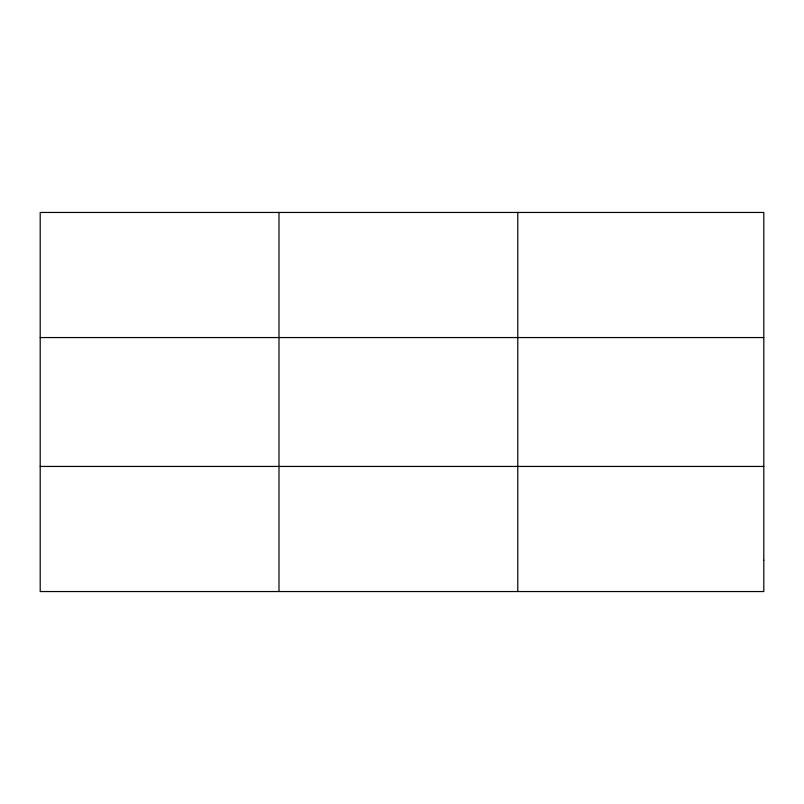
<?xml version="1.0" encoding="UTF-8"?>
<svg xmlns="http://www.w3.org/2000/svg" width="804" height="804" viewBox="0 0 804 804"><rect width="100%" height="100%" fill="white"/><g stroke="black" fill="none" stroke-linecap="round" stroke-linejoin="round"><path stroke-width="1.21" d="M278.988 212.457L278.988 591.543M517.776 212.457L517.776 591.543M40.2 337.559L763.8 337.559M40.2 466.441L763.8 466.441M763.8 560.267L763.8 591.543L40.2 591.543L40.2 212.457L763.8 212.457L763.8 560.267"/></g></svg>
